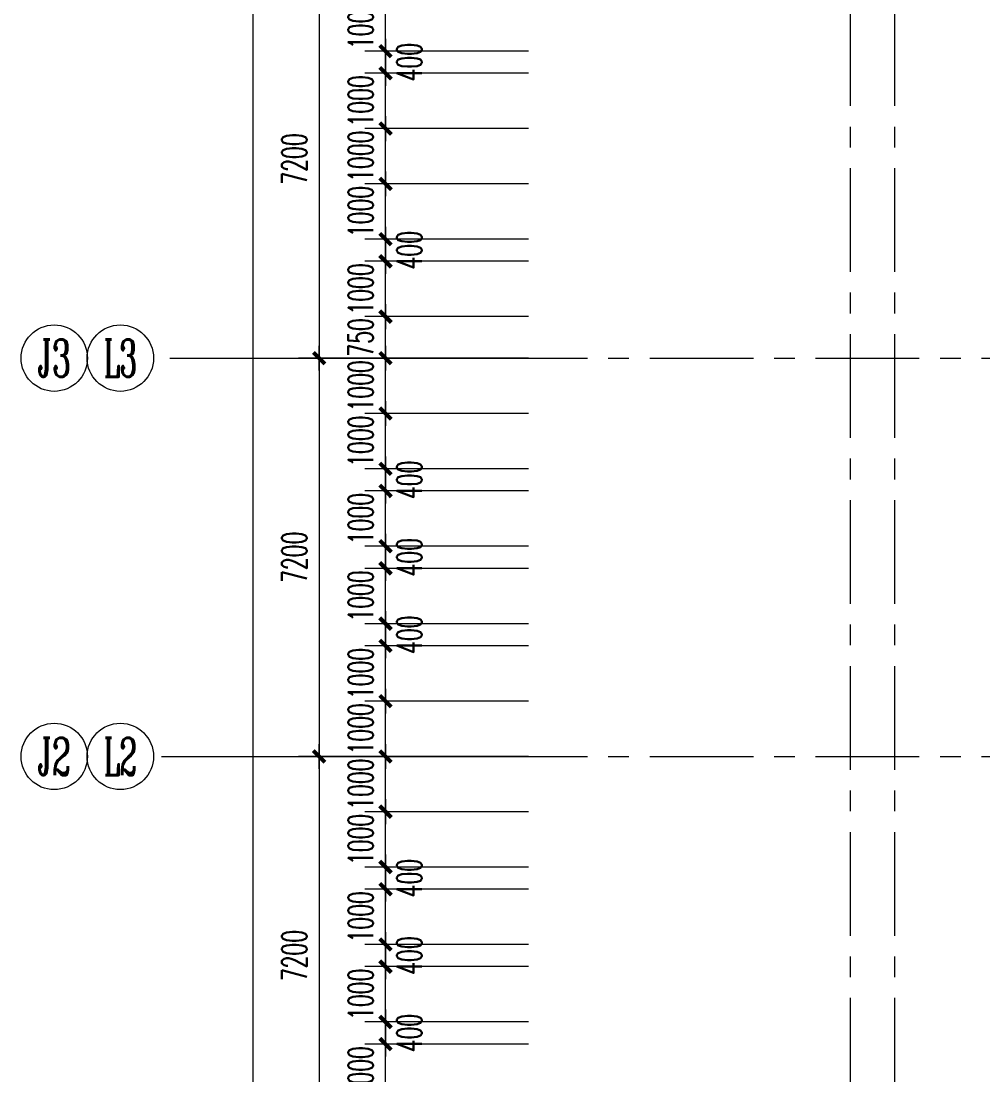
# Model space of a CAD drawing. Extents: x 2719331 to 3465925, y -270324 to -167476.
# Drawn here: x 3048345 to 3065738, y -206159 to -187109 of the extents above; entities that cross this region are included whole.
import ezdxf
from ezdxf.enums import TextEntityAlignment as Align

# ---------------------------------------------------------------- set-up
doc = ezdxf.new("R2010")
doc.units = 0
doc.header["$LTSCALE"] = 1500
doc.header["$MEASUREMENT"] = 0
doc.linetypes.add('CENTER', pattern=[2, 1.25, -0.25, 0.25, -0.25])
doc.layers.get('0').update_dxf_attribs({"linetype": 'CONTINUOUS', "lineweight": 0})
doc.layers.get('DEFPOINTS').update_dxf_attribs({"linetype": 'CONTINUOUS', "lineweight": 5})
for name, color, linetype, lineweight in [('AXIS_TEXT', 7, 'CONTINUOUS', 5), ('DOTE', 7, 'CENTER', 5), ('PUB_DIM', 250, 'CONTINUOUS', 5), ('我的', 7, 'CONTINUOUS', 5)]:
    doc.layers.add(name, color=color, linetype=linetype, lineweight=lineweight)
doc.styles.add('COMPLEX', font='COMPLEX')
doc.styles.add('DIM_FONT', font='romans.shx', dxfattribs={"width": 0.6})
doc.dimstyles.new('DIMN150', dxfattribs={"dimscale": 1.5, "dimtxt": 300, "dimasz": 1, "dimexe": 250, "dimexo": 300, "dimgap": 150, "dimtad": 1, "dimdec": 0, "dimdsep": 46, "dimtxsty": 'DIM_FONT', "dimblk": '_DIMX', "dimcen": 2.5, "dimdle": 0.3, "dimclrd": 7, "dimclre": 256, "dimclrt": 256, "dimadec": 0, "dimazin": 0, "dimtfac": 1, "dimtdec": 0, "dimtix": 1, "dimtmove": 2, "dimatfit": 3, "dimldrblk": '_DIMX', "dimfxl": 1, "dimtvp": 1, "dimtolj": 1, "dimtzin": 0, "dimlwd": -1, "dimlwe": -1, "dimarcsym": 0})

# ---------------------------------------------------------------- blocks, each defined once
blk = doc.blocks.new('_AXISO')
blk.add_circle((0, 0), 0.5)
at = {"layer": 'AXIS_TEXT', "style": 'COMPLEX', "width": 1.041667}
blk.add_attdef('A', text='', height=0.56, dxfattribs=at).set_placement((-0.25, -0.28), (0.25, -0.28), align=Align.FIT)
blk = doc.blocks.new('_DIMX')
blk.add_line((-150, 0), (150, 0))
at = {"const_width": 50}
blk.add_lwpolyline([(-70, -70), (70, 70)], dxfattribs=at)
blk = doc.blocks.new('*D1298')
at = {"layer": 'DEFPOINTS', "color": 0, "lineweight": 25}
for p in [(3057185, -186002), (3053735, -193202), (3057185, -193202)]:
    blk.add_point(p, dxfattribs=at)
at = {"layer": '我的'}
for p, q in [((3056735, -186002), (3053360, -186002)), ((3056735, -193202), (3053360, -193202))]:
    blk.add_line(p, q, dxfattribs=at)
at = {"layer": '我的', "color": 7}
blk.add_line((3053735, -186004), (3053735, -193201), dxfattribs=at)
at = {"layer": '我的', "color": 7, "xscale": 1.5, "yscale": 1.5, "zscale": 1.5}
for p, rotation in [((3053735, -186002), 90), ((3053735, -193202), 270)]:
    blk.add_blockref('_DIMX', p, dxfattribs=dict(at, rotation=rotation))
at = {"layer": '我的', "lineweight": 0, "insert": (3053285, -189602), "char_height": 450, "attachment_point": 5, "rotation": 90, "style": 'DIM_FONT'}
blk.add_mtext('\\A1;7200', dxfattribs=at)
blk = doc.blocks.new('*D1299')
at = {"layer": 'DEFPOINTS', "color": 0, "lineweight": 25}
for p in [(3057185, -193202), (3053735, -200402), (3057185, -200402)]:
    blk.add_point(p, dxfattribs=at)
at = {"layer": '我的'}
for p, q in [((3056735, -193202), (3053360, -193202)), ((3056735, -200402), (3053360, -200402))]:
    blk.add_line(p, q, dxfattribs=at)
at = {"layer": '我的', "color": 7}
blk.add_line((3053735, -193204), (3053735, -200401), dxfattribs=at)
at = {"layer": '我的', "color": 7, "xscale": 1.5, "yscale": 1.5, "zscale": 1.5}
for p, rotation in [((3053735, -193202), 90), ((3053735, -200402), 270)]:
    blk.add_blockref('_DIMX', p, dxfattribs=dict(at, rotation=rotation))
at = {"layer": '我的', "lineweight": 0, "insert": (3053285, -196802), "char_height": 450, "attachment_point": 5, "rotation": 90, "style": 'DIM_FONT'}
blk.add_mtext('\\A1;7200', dxfattribs=at)
blk = doc.blocks.new('*D1300')
at = {"layer": 'DEFPOINTS', "color": 0, "lineweight": 25}
for p in [(3050435, -200402), (3050435, -207602), (3053735, -207602)]:
    blk.add_point(p, dxfattribs=at)
at = {"layer": '我的'}
for p, q in [((3050885, -200402), (3054110, -200402)), ((3050885, -207602), (3054110, -207602))]:
    blk.add_line(p, q, dxfattribs=at)
at = {"layer": '我的', "color": 7}
blk.add_line((3053735, -200404), (3053735, -207601), dxfattribs=at)
at = {"layer": '我的', "color": 7, "xscale": 1.5, "yscale": 1.5, "zscale": 1.5}
for p, rotation in [((3053735, -200402), 90), ((3053735, -207602), 270)]:
    blk.add_blockref('_DIMX', p, dxfattribs=dict(at, rotation=rotation))
at = {"layer": '我的', "lineweight": 0, "insert": (3053285, -204002), "char_height": 450, "attachment_point": 5, "rotation": 90, "style": 'DIM_FONT'}
blk.add_mtext('\\A1;7200', dxfattribs=at)
blk = doc.blocks.new('*D1279')
at = {"layer": 'DEFPOINTS', "color": 0, "lineweight": 25}
for p in [(3057035, -179552), (3052535, -242952), (3057035, -242952)]:
    blk.add_point(p, dxfattribs=at)
at = {"layer": '我的'}
for p, q in [((3056585, -179552), (3052160, -179552)), ((3056585, -242952), (3052160, -242952))]:
    blk.add_line(p, q, dxfattribs=at)
at = {"layer": '我的', "color": 7}
blk.add_line((3052535, -179554), (3052535, -242951), dxfattribs=at)
at = {"layer": '我的', "color": 7, "xscale": 1.5, "yscale": 1.5, "zscale": 1.5}
for p, rotation in [((3052535, -179552), 90), ((3052535, -242952), 270)]:
    blk.add_blockref('_DIMX', p, dxfattribs=dict(at, rotation=rotation))
at = {"layer": '我的', "lineweight": 0, "insert": (3052085, -211252), "char_height": 450, "attachment_point": 5, "rotation": 90, "style": 'DIM_FONT'}
blk.add_mtext('\\A1;63400', dxfattribs=at)
blk = doc.blocks.new('*D883')
at = {"layer": 'DEFPOINTS', "color": 0, "lineweight": 25}
for p in [(3054935, -205602), (3057973, -205602), (3057973, -206602)]:
    blk.add_point(p, dxfattribs=at)
at = {"layer": '我的'}
for p, q in [((3057523, -205602), (3054560, -205602)), ((3057523, -206602), (3054560, -206602))]:
    blk.add_line(p, q, dxfattribs=at)
at = {"layer": '我的', "color": 7}
for p, q in [((3054935, -205600), (3054935, -205599)), ((3054935, -206602), (3054935, -205602)), ((3054935, -206603), (3054935, -206605))]:
    blk.add_line(p, q, dxfattribs=at)
at = {"layer": '我的', "color": 7, "xscale": 1.5, "yscale": 1.5, "zscale": 1.5}
for p, rotation in [((3054935, -205602), 270), ((3054935, -206602), 90)]:
    blk.add_blockref('_DIMX', p, dxfattribs=dict(at, rotation=rotation))
at = {"layer": '我的', "lineweight": 0, "insert": (3054485, -206102), "char_height": 450, "attachment_point": 5, "rotation": 90, "style": 'DIM_FONT'}
blk.add_mtext('\\A1;1000', dxfattribs=at)
blk = doc.blocks.new('*D884')
at = {"layer": 'DEFPOINTS', "color": 0, "lineweight": 25}
for p in [(3054935, -205202), (3057973, -205202), (3057973, -205602)]:
    blk.add_point(p, dxfattribs=at)
at = {"layer": 'PUB_DIM'}
for p, q in [((3057523, -205202), (3054560, -205202)), ((3057523, -205602), (3054560, -205602))]:
    blk.add_line(p, q, dxfattribs=at)
at = {"layer": 'PUB_DIM', "color": 7}
for p, q in [((3054935, -205200), (3054935, -205199)), ((3054935, -205602), (3054935, -205202)), ((3054935, -205603), (3054935, -205605))]:
    blk.add_line(p, q, dxfattribs=at)
at = {"layer": 'PUB_DIM', "color": 7, "xscale": 1.5, "yscale": 1.5, "zscale": 1.5}
for p, rotation in [((3054935, -205202), 270), ((3054935, -205602), 90)]:
    blk.add_blockref('_DIMX', p, dxfattribs=dict(at, rotation=rotation))
at = {"layer": 'PUB_DIM', "lineweight": 0, "insert": (3055367, -205402), "char_height": 450, "attachment_point": 5, "rotation": 90, "style": 'DIM_FONT'}
blk.add_mtext('\\A1;400', dxfattribs=at)
blk = doc.blocks.new('*D885')
at = {"layer": 'DEFPOINTS', "color": 0, "lineweight": 25}
for p in [(3054935, -204202), (3057973, -204202), (3057973, -205202)]:
    blk.add_point(p, dxfattribs=at)
at = {"layer": '我的'}
for p, q in [((3057523, -204202), (3054560, -204202)), ((3057523, -205202), (3054560, -205202))]:
    blk.add_line(p, q, dxfattribs=at)
at = {"layer": '我的', "color": 7}
for p, q in [((3054935, -204200), (3054935, -204199)), ((3054935, -205202), (3054935, -204202)), ((3054935, -205203), (3054935, -205205))]:
    blk.add_line(p, q, dxfattribs=at)
at = {"layer": '我的', "color": 7, "xscale": 1.5, "yscale": 1.5, "zscale": 1.5}
for p, rotation in [((3054935, -204202), 270), ((3054935, -205202), 90)]:
    blk.add_blockref('_DIMX', p, dxfattribs=dict(at, rotation=rotation))
at = {"layer": '我的', "lineweight": 0, "insert": (3054485, -204702), "char_height": 450, "attachment_point": 5, "rotation": 90, "style": 'DIM_FONT'}
blk.add_mtext('\\A1;1000', dxfattribs=at)
blk = doc.blocks.new('*D886')
at = {"layer": 'DEFPOINTS', "color": 0, "lineweight": 25}
for p in [(3054935, -203802), (3057973, -203802), (3057973, -204202)]:
    blk.add_point(p, dxfattribs=at)
at = {"layer": 'PUB_DIM'}
for p, q in [((3057523, -203802), (3054560, -203802)), ((3057523, -204202), (3054560, -204202))]:
    blk.add_line(p, q, dxfattribs=at)
at = {"layer": 'PUB_DIM', "color": 7}
for p, q in [((3054935, -203800), (3054935, -203799)), ((3054935, -204202), (3054935, -203802)), ((3054935, -204203), (3054935, -204205))]:
    blk.add_line(p, q, dxfattribs=at)
at = {"layer": 'PUB_DIM', "color": 7, "xscale": 1.5, "yscale": 1.5, "zscale": 1.5}
for p, rotation in [((3054935, -203802), 270), ((3054935, -204202), 90)]:
    blk.add_blockref('_DIMX', p, dxfattribs=dict(at, rotation=rotation))
at = {"layer": 'PUB_DIM', "lineweight": 0, "insert": (3055367, -204002), "char_height": 450, "attachment_point": 5, "rotation": 90, "style": 'DIM_FONT'}
blk.add_mtext('\\A1;400', dxfattribs=at)
blk = doc.blocks.new('*D730')
at = {"layer": 'DEFPOINTS', "color": 0, "lineweight": 25}
for p in [(3054935, -202802), (3057973, -202802), (3057973, -203802)]:
    blk.add_point(p, dxfattribs=at)
at = {"layer": '我的'}
for p, q in [((3057523, -202802), (3054560, -202802)), ((3057523, -203802), (3054560, -203802))]:
    blk.add_line(p, q, dxfattribs=at)
at = {"layer": '我的', "color": 7}
for p, q in [((3054935, -202800), (3054935, -202799)), ((3054935, -203802), (3054935, -202802)), ((3054935, -203803), (3054935, -203805))]:
    blk.add_line(p, q, dxfattribs=at)
at = {"layer": '我的', "color": 7, "xscale": 1.5, "yscale": 1.5, "zscale": 1.5}
for p, rotation in [((3054935, -202802), 270), ((3054935, -203802), 90)]:
    blk.add_blockref('_DIMX', p, dxfattribs=dict(at, rotation=rotation))
at = {"layer": '我的', "lineweight": 0, "insert": (3054485, -203302), "char_height": 450, "attachment_point": 5, "rotation": 90, "style": 'DIM_FONT'}
blk.add_mtext('\\A1;1000', dxfattribs=at)
blk = doc.blocks.new('*D731')
at = {"layer": 'DEFPOINTS', "color": 0, "lineweight": 25}
for p in [(3054935, -202402), (3057973, -202402), (3057973, -202802)]:
    blk.add_point(p, dxfattribs=at)
at = {"layer": 'PUB_DIM'}
for p, q in [((3057523, -202402), (3054560, -202402)), ((3057523, -202802), (3054560, -202802))]:
    blk.add_line(p, q, dxfattribs=at)
at = {"layer": 'PUB_DIM', "color": 7}
for p, q in [((3054935, -202400), (3054935, -202399)), ((3054935, -202802), (3054935, -202402)), ((3054935, -202803), (3054935, -202805))]:
    blk.add_line(p, q, dxfattribs=at)
at = {"layer": 'PUB_DIM', "color": 7, "xscale": 1.5, "yscale": 1.5, "zscale": 1.5}
for p, rotation in [((3054935, -202402), 270), ((3054935, -202802), 90)]:
    blk.add_blockref('_DIMX', p, dxfattribs=dict(at, rotation=rotation))
at = {"layer": 'PUB_DIM', "lineweight": 0, "insert": (3055367, -202602), "char_height": 450, "attachment_point": 5, "rotation": 90, "style": 'DIM_FONT'}
blk.add_mtext('\\A1;400', dxfattribs=at)
blk = doc.blocks.new('*D732')
at = {"layer": 'DEFPOINTS', "color": 0, "lineweight": 25}
for p in [(3054935, -201402), (3057973, -201402), (3057973, -202402)]:
    blk.add_point(p, dxfattribs=at)
at = {"layer": '我的'}
for p, q in [((3057523, -201402), (3054560, -201402)), ((3057523, -202402), (3054560, -202402))]:
    blk.add_line(p, q, dxfattribs=at)
at = {"layer": '我的', "color": 7}
for p, q in [((3054935, -201400), (3054935, -201399)), ((3054935, -202402), (3054935, -201402)), ((3054935, -202403), (3054935, -202405))]:
    blk.add_line(p, q, dxfattribs=at)
at = {"layer": '我的', "color": 7, "xscale": 1.5, "yscale": 1.5, "zscale": 1.5}
for p, rotation in [((3054935, -201402), 270), ((3054935, -202402), 90)]:
    blk.add_blockref('_DIMX', p, dxfattribs=dict(at, rotation=rotation))
at = {"layer": '我的', "lineweight": 0, "insert": (3054485, -201902), "char_height": 450, "attachment_point": 5, "rotation": 90, "style": 'DIM_FONT'}
blk.add_mtext('\\A1;1000', dxfattribs=at)
blk = doc.blocks.new('*D733')
at = {"layer": 'DEFPOINTS', "color": 0, "lineweight": 25}
for p in [(3054935, -200402), (3057973, -200402), (3057973, -201402)]:
    blk.add_point(p, dxfattribs=at)
at = {"layer": '我的'}
for p, q in [((3057523, -200402), (3054560, -200402)), ((3057523, -201402), (3054560, -201402))]:
    blk.add_line(p, q, dxfattribs=at)
at = {"layer": '我的', "color": 7}
for p, q in [((3054935, -200400), (3054935, -200399)), ((3054935, -201402), (3054935, -200402)), ((3054935, -201403), (3054935, -201405))]:
    blk.add_line(p, q, dxfattribs=at)
at = {"layer": '我的', "color": 7, "xscale": 1.5, "yscale": 1.5, "zscale": 1.5}
for p, rotation in [((3054935, -200402), 270), ((3054935, -201402), 90)]:
    blk.add_blockref('_DIMX', p, dxfattribs=dict(at, rotation=rotation))
at = {"layer": '我的', "lineweight": 0, "insert": (3054485, -200902), "char_height": 450, "attachment_point": 5, "rotation": 90, "style": 'DIM_FONT'}
blk.add_mtext('\\A1;1000', dxfattribs=at)
blk = doc.blocks.new('*D734')
at = {"layer": 'DEFPOINTS', "color": 0, "lineweight": 25}
for p in [(3054935, -199402), (3057973, -199402), (3057973, -200402)]:
    blk.add_point(p, dxfattribs=at)
at = {"layer": '我的'}
for p, q in [((3057523, -199402), (3054560, -199402)), ((3057523, -200402), (3054560, -200402))]:
    blk.add_line(p, q, dxfattribs=at)
at = {"layer": '我的', "color": 7}
for p, q in [((3054935, -199400), (3054935, -199399)), ((3054935, -200402), (3054935, -199402)), ((3054935, -200403), (3054935, -200405))]:
    blk.add_line(p, q, dxfattribs=at)
at = {"layer": '我的', "color": 7, "xscale": 1.5, "yscale": 1.5, "zscale": 1.5}
for p, rotation in [((3054935, -199402), 270), ((3054935, -200402), 90)]:
    blk.add_blockref('_DIMX', p, dxfattribs=dict(at, rotation=rotation))
at = {"layer": '我的', "lineweight": 0, "insert": (3054485, -199902), "char_height": 450, "attachment_point": 5, "rotation": 90, "style": 'DIM_FONT'}
blk.add_mtext('\\A1;1000', dxfattribs=at)
blk = doc.blocks.new('*D735')
at = {"layer": 'DEFPOINTS', "color": 0, "lineweight": 25}
for p in [(3054935, -198402), (3057973, -198402), (3057973, -199402)]:
    blk.add_point(p, dxfattribs=at)
at = {"layer": '我的'}
for p, q in [((3057523, -198402), (3054560, -198402)), ((3057523, -199402), (3054560, -199402))]:
    blk.add_line(p, q, dxfattribs=at)
at = {"layer": '我的', "color": 7}
for p, q in [((3054935, -198400), (3054935, -198399)), ((3054935, -199402), (3054935, -198402)), ((3054935, -199403), (3054935, -199405))]:
    blk.add_line(p, q, dxfattribs=at)
at = {"layer": '我的', "color": 7, "xscale": 1.5, "yscale": 1.5, "zscale": 1.5}
for p, rotation in [((3054935, -198402), 270), ((3054935, -199402), 90)]:
    blk.add_blockref('_DIMX', p, dxfattribs=dict(at, rotation=rotation))
at = {"layer": '我的', "lineweight": 0, "insert": (3054485, -198902), "char_height": 450, "attachment_point": 5, "rotation": 90, "style": 'DIM_FONT'}
blk.add_mtext('\\A1;1000', dxfattribs=at)
blk = doc.blocks.new('*D736')
at = {"layer": 'DEFPOINTS', "color": 0, "lineweight": 25}
for p in [(3054935, -198002), (3057973, -198002), (3057973, -198402)]:
    blk.add_point(p, dxfattribs=at)
at = {"layer": 'PUB_DIM'}
for p, q in [((3057523, -198002), (3054560, -198002)), ((3057523, -198402), (3054560, -198402))]:
    blk.add_line(p, q, dxfattribs=at)
at = {"layer": 'PUB_DIM', "color": 7}
for p, q in [((3054935, -198000), (3054935, -197999)), ((3054935, -198402), (3054935, -198002)), ((3054935, -198403), (3054935, -198405))]:
    blk.add_line(p, q, dxfattribs=at)
at = {"layer": 'PUB_DIM', "color": 7, "xscale": 1.5, "yscale": 1.5, "zscale": 1.5}
for p, rotation in [((3054935, -198002), 270), ((3054935, -198402), 90)]:
    blk.add_blockref('_DIMX', p, dxfattribs=dict(at, rotation=rotation))
at = {"layer": 'PUB_DIM', "lineweight": 0, "insert": (3055367, -198202), "char_height": 450, "attachment_point": 5, "rotation": 90, "style": 'DIM_FONT'}
blk.add_mtext('\\A1;400', dxfattribs=at)
blk = doc.blocks.new('*D737')
at = {"layer": 'DEFPOINTS', "color": 0, "lineweight": 25}
for p in [(3054935, -197002), (3057973, -197002), (3057973, -198002)]:
    blk.add_point(p, dxfattribs=at)
at = {"layer": '我的'}
for p, q in [((3057523, -197002), (3054560, -197002)), ((3057523, -198002), (3054560, -198002))]:
    blk.add_line(p, q, dxfattribs=at)
at = {"layer": '我的', "color": 7}
for p, q in [((3054935, -197000), (3054935, -196999)), ((3054935, -198002), (3054935, -197002)), ((3054935, -198003), (3054935, -198005))]:
    blk.add_line(p, q, dxfattribs=at)
at = {"layer": '我的', "color": 7, "xscale": 1.5, "yscale": 1.5, "zscale": 1.5}
for p, rotation in [((3054935, -197002), 270), ((3054935, -198002), 90)]:
    blk.add_blockref('_DIMX', p, dxfattribs=dict(at, rotation=rotation))
at = {"layer": '我的', "lineweight": 0, "insert": (3054485, -197502), "char_height": 450, "attachment_point": 5, "rotation": 90, "style": 'DIM_FONT'}
blk.add_mtext('\\A1;1000', dxfattribs=at)
blk = doc.blocks.new('*D738')
at = {"layer": 'DEFPOINTS', "color": 0, "lineweight": 25}
for p in [(3054935, -196602), (3057973, -196602), (3057973, -197002)]:
    blk.add_point(p, dxfattribs=at)
at = {"layer": 'PUB_DIM'}
for p, q in [((3057523, -196602), (3054560, -196602)), ((3057523, -197002), (3054560, -197002))]:
    blk.add_line(p, q, dxfattribs=at)
at = {"layer": 'PUB_DIM', "color": 7}
for p, q in [((3054935, -196600), (3054935, -196599)), ((3054935, -197002), (3054935, -196602)), ((3054935, -197003), (3054935, -197005))]:
    blk.add_line(p, q, dxfattribs=at)
at = {"layer": 'PUB_DIM', "color": 7, "xscale": 1.5, "yscale": 1.5, "zscale": 1.5}
for p, rotation in [((3054935, -196602), 270), ((3054935, -197002), 90)]:
    blk.add_blockref('_DIMX', p, dxfattribs=dict(at, rotation=rotation))
at = {"layer": 'PUB_DIM', "lineweight": 0, "insert": (3055367, -196802), "char_height": 450, "attachment_point": 5, "rotation": 90, "style": 'DIM_FONT'}
blk.add_mtext('\\A1;400', dxfattribs=at)
blk = doc.blocks.new('*D739')
at = {"layer": 'DEFPOINTS', "color": 0, "lineweight": 25}
for p in [(3054935, -195602), (3057973, -195602), (3057973, -196602)]:
    blk.add_point(p, dxfattribs=at)
at = {"layer": '我的'}
for p, q in [((3057523, -195602), (3054560, -195602)), ((3057523, -196602), (3054560, -196602))]:
    blk.add_line(p, q, dxfattribs=at)
at = {"layer": '我的', "color": 7}
for p, q in [((3054935, -195600), (3054935, -195599)), ((3054935, -196602), (3054935, -195602)), ((3054935, -196603), (3054935, -196605))]:
    blk.add_line(p, q, dxfattribs=at)
at = {"layer": '我的', "color": 7, "xscale": 1.5, "yscale": 1.5, "zscale": 1.5}
for p, rotation in [((3054935, -195602), 270), ((3054935, -196602), 90)]:
    blk.add_blockref('_DIMX', p, dxfattribs=dict(at, rotation=rotation))
at = {"layer": '我的', "lineweight": 0, "insert": (3054485, -196102), "char_height": 450, "attachment_point": 5, "rotation": 90, "style": 'DIM_FONT'}
blk.add_mtext('\\A1;1000', dxfattribs=at)
blk = doc.blocks.new('*D740')
at = {"layer": 'DEFPOINTS', "color": 0, "lineweight": 25}
for p in [(3054935, -195202), (3057973, -195202), (3057973, -195602)]:
    blk.add_point(p, dxfattribs=at)
at = {"layer": 'PUB_DIM'}
for p, q in [((3057523, -195202), (3054560, -195202)), ((3057523, -195602), (3054560, -195602))]:
    blk.add_line(p, q, dxfattribs=at)
at = {"layer": 'PUB_DIM', "color": 7}
for p, q in [((3054935, -195200), (3054935, -195199)), ((3054935, -195602), (3054935, -195202)), ((3054935, -195603), (3054935, -195605))]:
    blk.add_line(p, q, dxfattribs=at)
at = {"layer": 'PUB_DIM', "color": 7, "xscale": 1.5, "yscale": 1.5, "zscale": 1.5}
for p, rotation in [((3054935, -195202), 270), ((3054935, -195602), 90)]:
    blk.add_blockref('_DIMX', p, dxfattribs=dict(at, rotation=rotation))
at = {"layer": 'PUB_DIM', "lineweight": 0, "insert": (3055367, -195402), "char_height": 450, "attachment_point": 5, "rotation": 90, "style": 'DIM_FONT'}
blk.add_mtext('\\A1;400', dxfattribs=at)
blk = doc.blocks.new('*D741')
at = {"layer": 'DEFPOINTS', "color": 0, "lineweight": 25}
for p in [(3054935, -194202), (3057973, -194202), (3057973, -195202)]:
    blk.add_point(p, dxfattribs=at)
at = {"layer": '我的'}
for p, q in [((3057523, -194202), (3054560, -194202)), ((3057523, -195202), (3054560, -195202))]:
    blk.add_line(p, q, dxfattribs=at)
at = {"layer": '我的', "color": 7}
for p, q in [((3054935, -194200), (3054935, -194199)), ((3054935, -195202), (3054935, -194202)), ((3054935, -195203), (3054935, -195205))]:
    blk.add_line(p, q, dxfattribs=at)
at = {"layer": '我的', "color": 7, "xscale": 1.5, "yscale": 1.5, "zscale": 1.5}
for p, rotation in [((3054935, -194202), 270), ((3054935, -195202), 90)]:
    blk.add_blockref('_DIMX', p, dxfattribs=dict(at, rotation=rotation))
at = {"layer": '我的', "lineweight": 0, "insert": (3054485, -194702), "char_height": 450, "attachment_point": 5, "rotation": 90, "style": 'DIM_FONT'}
blk.add_mtext('\\A1;1000', dxfattribs=at)
blk = doc.blocks.new('*D742')
at = {"layer": 'DEFPOINTS', "color": 0, "lineweight": 25}
for p in [(3054935, -193202), (3057973, -193202), (3057973, -194202)]:
    blk.add_point(p, dxfattribs=at)
at = {"layer": '我的'}
for p, q in [((3057523, -193202), (3054560, -193202)), ((3057523, -194202), (3054560, -194202))]:
    blk.add_line(p, q, dxfattribs=at)
at = {"layer": '我的', "color": 7}
for p, q in [((3054935, -193200), (3054935, -193199)), ((3054935, -194202), (3054935, -193202)), ((3054935, -194203), (3054935, -194205))]:
    blk.add_line(p, q, dxfattribs=at)
at = {"layer": '我的', "color": 7, "xscale": 1.5, "yscale": 1.5, "zscale": 1.5}
for p, rotation in [((3054935, -193202), 270), ((3054935, -194202), 90)]:
    blk.add_blockref('_DIMX', p, dxfattribs=dict(at, rotation=rotation))
at = {"layer": '我的', "lineweight": 0, "insert": (3054485, -193702), "char_height": 450, "attachment_point": 5, "rotation": 90, "style": 'DIM_FONT'}
blk.add_mtext('\\A1;1000', dxfattribs=at)
blk = doc.blocks.new('*D743')
at = {"layer": 'DEFPOINTS', "color": 0, "lineweight": 25}
for p in [(3054935, -192452), (3057973, -192452), (3057973, -193202)]:
    blk.add_point(p, dxfattribs=at)
at = {"layer": '我的'}
for p, q in [((3057523, -192452), (3054560, -192452)), ((3057523, -193202), (3054560, -193202))]:
    blk.add_line(p, q, dxfattribs=at)
at = {"layer": '我的', "color": 7}
for p, q in [((3054935, -192451), (3054935, -192449)), ((3054935, -193202), (3054935, -192452)), ((3054935, -193203), (3054935, -193205))]:
    blk.add_line(p, q, dxfattribs=at)
at = {"layer": '我的', "color": 7, "xscale": 1.5, "yscale": 1.5, "zscale": 1.5}
for p, rotation in [((3054935, -192452), 270), ((3054935, -193202), 90)]:
    blk.add_blockref('_DIMX', p, dxfattribs=dict(at, rotation=rotation))
at = {"layer": '我的', "lineweight": 0, "insert": (3054485, -192827), "char_height": 450, "attachment_point": 5, "rotation": 90, "style": 'DIM_FONT'}
blk.add_mtext('\\A1;750', dxfattribs=at)
blk = doc.blocks.new('*D744')
at = {"layer": 'DEFPOINTS', "color": 0, "lineweight": 25}
for p in [(3054935, -191452), (3057973, -191452), (3057973, -192452)]:
    blk.add_point(p, dxfattribs=at)
at = {"layer": '我的', "color": 7}
for p, q in [((3054935, -191451), (3054935, -191449)), ((3054935, -192452), (3054935, -191452)), ((3054935, -192454), (3054935, -192455))]:
    blk.add_line(p, q, dxfattribs=at)
at = {"layer": '我的'}
for p, q in [((3057523, -191452), (3054560, -191452)), ((3057523, -192452), (3054560, -192452))]:
    blk.add_line(p, q, dxfattribs=at)
at = {"layer": '我的', "color": 7, "xscale": 1.5, "yscale": 1.5, "zscale": 1.5}
for p, rotation in [((3054935, -191452), 270), ((3054935, -192452), 90)]:
    blk.add_blockref('_DIMX', p, dxfattribs=dict(at, rotation=rotation))
at = {"layer": '我的', "lineweight": 0, "insert": (3054485, -191952), "char_height": 450, "attachment_point": 5, "rotation": 90, "style": 'DIM_FONT'}
blk.add_mtext('\\A1;1000', dxfattribs=at)
blk = doc.blocks.new('*D745')
at = {"layer": 'DEFPOINTS', "color": 0, "lineweight": 25}
for p in [(3054935, -191052), (3057973, -191052), (3057973, -191452)]:
    blk.add_point(p, dxfattribs=at)
at = {"layer": 'PUB_DIM'}
for p, q in [((3057523, -191052), (3054560, -191052)), ((3057523, -191452), (3054560, -191452))]:
    blk.add_line(p, q, dxfattribs=at)
at = {"layer": 'PUB_DIM', "color": 7}
for p, q in [((3054935, -191051), (3054935, -191049)), ((3054935, -191452), (3054935, -191052)), ((3054935, -191454), (3054935, -191455))]:
    blk.add_line(p, q, dxfattribs=at)
at = {"layer": 'PUB_DIM', "color": 7, "xscale": 1.5, "yscale": 1.5, "zscale": 1.5}
for p, rotation in [((3054935, -191052), 270), ((3054935, -191452), 90)]:
    blk.add_blockref('_DIMX', p, dxfattribs=dict(at, rotation=rotation))
at = {"layer": 'PUB_DIM', "lineweight": 0, "insert": (3055367, -191252), "char_height": 450, "attachment_point": 5, "rotation": 90, "style": 'DIM_FONT'}
blk.add_mtext('\\A1;400', dxfattribs=at)
blk = doc.blocks.new('*D746')
at = {"layer": 'DEFPOINTS', "color": 0, "lineweight": 25}
for p in [(3054935, -190052), (3057973, -190052), (3057973, -191052)]:
    blk.add_point(p, dxfattribs=at)
at = {"layer": '我的'}
for p, q in [((3057523, -190052), (3054560, -190052)), ((3057523, -191052), (3054560, -191052))]:
    blk.add_line(p, q, dxfattribs=at)
at = {"layer": '我的', "color": 7}
for p, q in [((3054935, -190051), (3054935, -190049)), ((3054935, -191052), (3054935, -190052)), ((3054935, -191054), (3054935, -191055))]:
    blk.add_line(p, q, dxfattribs=at)
at = {"layer": '我的', "color": 7, "xscale": 1.5, "yscale": 1.5, "zscale": 1.5}
for p, rotation in [((3054935, -190052), 270), ((3054935, -191052), 90)]:
    blk.add_blockref('_DIMX', p, dxfattribs=dict(at, rotation=rotation))
at = {"layer": '我的', "lineweight": 0, "insert": (3054485, -190552), "char_height": 450, "attachment_point": 5, "rotation": 90, "style": 'DIM_FONT'}
blk.add_mtext('\\A1;1000', dxfattribs=at)
blk = doc.blocks.new('*D747')
at = {"layer": 'DEFPOINTS', "color": 0, "lineweight": 25}
for p in [(3054935, -189052), (3057973, -189052), (3057973, -190052)]:
    blk.add_point(p, dxfattribs=at)
at = {"layer": '我的'}
for p, q in [((3057523, -189052), (3054560, -189052)), ((3057523, -190052), (3054560, -190052))]:
    blk.add_line(p, q, dxfattribs=at)
at = {"layer": '我的', "color": 7}
for p, q in [((3054935, -189051), (3054935, -189049)), ((3054935, -190052), (3054935, -189052)), ((3054935, -190054), (3054935, -190055))]:
    blk.add_line(p, q, dxfattribs=at)
at = {"layer": '我的', "color": 7, "xscale": 1.5, "yscale": 1.5, "zscale": 1.5}
for p, rotation in [((3054935, -189052), 270), ((3054935, -190052), 90)]:
    blk.add_blockref('_DIMX', p, dxfattribs=dict(at, rotation=rotation))
at = {"layer": '我的', "lineweight": 0, "insert": (3054485, -189552), "char_height": 450, "attachment_point": 5, "rotation": 90, "style": 'DIM_FONT'}
blk.add_mtext('\\A1;1000', dxfattribs=at)
blk = doc.blocks.new('*D748')
at = {"layer": 'DEFPOINTS', "color": 0, "lineweight": 25}
for p in [(3054935, -188052), (3057973, -188052), (3057973, -189052)]:
    blk.add_point(p, dxfattribs=at)
at = {"layer": '我的'}
for p, q in [((3057523, -188052), (3054560, -188052)), ((3057523, -189052), (3054560, -189052))]:
    blk.add_line(p, q, dxfattribs=at)
at = {"layer": '我的', "color": 7}
for p, q in [((3054935, -188051), (3054935, -188049)), ((3054935, -189052), (3054935, -188052)), ((3054935, -189054), (3054935, -189055))]:
    blk.add_line(p, q, dxfattribs=at)
at = {"layer": '我的', "color": 7, "xscale": 1.5, "yscale": 1.5, "zscale": 1.5}
for p, rotation in [((3054935, -188052), 270), ((3054935, -189052), 90)]:
    blk.add_blockref('_DIMX', p, dxfattribs=dict(at, rotation=rotation))
at = {"layer": '我的', "lineweight": 0, "insert": (3054485, -188552), "char_height": 450, "attachment_point": 5, "rotation": 90, "style": 'DIM_FONT'}
blk.add_mtext('\\A1;1000', dxfattribs=at)
blk = doc.blocks.new('*D749')
at = {"layer": 'DEFPOINTS', "color": 0, "lineweight": 25}
for p in [(3054935, -187652), (3057973, -187652), (3057973, -188052)]:
    blk.add_point(p, dxfattribs=at)
at = {"layer": 'PUB_DIM'}
for p, q in [((3057523, -187652), (3054560, -187652)), ((3057523, -188052), (3054560, -188052))]:
    blk.add_line(p, q, dxfattribs=at)
at = {"layer": 'PUB_DIM', "color": 7}
for p, q in [((3054935, -187651), (3054935, -187649)), ((3054935, -188052), (3054935, -187652)), ((3054935, -188054), (3054935, -188055))]:
    blk.add_line(p, q, dxfattribs=at)
at = {"layer": 'PUB_DIM', "color": 7, "xscale": 1.5, "yscale": 1.5, "zscale": 1.5}
for p, rotation in [((3054935, -187652), 270), ((3054935, -188052), 90)]:
    blk.add_blockref('_DIMX', p, dxfattribs=dict(at, rotation=rotation))
at = {"layer": 'PUB_DIM', "lineweight": 0, "insert": (3055367, -187852), "char_height": 450, "attachment_point": 5, "rotation": 90, "style": 'DIM_FONT'}
blk.add_mtext('\\A1;400', dxfattribs=at)
blk = doc.blocks.new('*D750')
at = {"layer": 'DEFPOINTS', "color": 0, "lineweight": 25}
for p in [(3054935, -186652), (3057973, -186652), (3057973, -187652)]:
    blk.add_point(p, dxfattribs=at)
at = {"layer": '我的'}
for p, q in [((3057523, -186652), (3054560, -186652)), ((3057523, -187652), (3054560, -187652))]:
    blk.add_line(p, q, dxfattribs=at)
at = {"layer": '我的', "color": 7}
for p, q in [((3054935, -186651), (3054935, -186649)), ((3054935, -187652), (3054935, -186652)), ((3054935, -187654), (3054935, -187655))]:
    blk.add_line(p, q, dxfattribs=at)
at = {"layer": '我的', "color": 7, "xscale": 1.5, "yscale": 1.5, "zscale": 1.5}
for p, rotation in [((3054935, -186652), 270), ((3054935, -187652), 90)]:
    blk.add_blockref('_DIMX', p, dxfattribs=dict(at, rotation=rotation))
at = {"layer": '我的', "lineweight": 0, "insert": (3054485, -187152), "char_height": 450, "attachment_point": 5, "rotation": 90, "style": 'DIM_FONT'}
blk.add_mtext('\\A1;1000', dxfattribs=at)

msp = doc.modelspace()

# ---------------------------------------------------------------- linework, layer by layer
at = {"layer": 'DOTE', "lineweight": 0}
for p, q in [((3063338.2, -177768.4), (3063338.2, -244174.4)), ((3064138.2, -177768.4), (3064138.2, -244174.4)), ((3056712.2, -193202), (3126057, -193202)), ((3056712.2, -200402), (3126057, -200402))]:
    msp.add_line(p, q, dxfattribs=at)
at = {"layer": '我的', "lineweight": 0}
for p, q in [((3051035.1, -193202), (3056735.1, -193202)), ((3051035.1, -200402), (3056735.1, -200402))]:
    msp.add_line(p, q, dxfattribs=at)

# ---------------------------------------------------------------- block references
ref = msp.add_blockref('_AXISO', (3048944.7, -193202), dxfattribs=dict(at, xscale=1200, yscale=1200, zscale=1200))
ref.add_attrib('A', 'J3', dxfattribs={"layer": 'AXIS_TEXT', "height": 672, "style": 'COMPLEX', "width": 0.646552}).set_placement((3048644.7, -193538), (3049244.7, -193538), align=Align.FIT)
ref = msp.add_blockref('_AXISO', (3050139.9, -193202), dxfattribs=dict(at, xscale=1200, yscale=1200, zscale=1200))
ref.add_attrib('A', 'L3', dxfattribs={"layer": 'AXIS_TEXT', "height": 672, "style": 'COMPLEX', "width": 0.585938}).set_placement((3049839.9, -193538), (3050439.9, -193538), align=Align.FIT)
ref = msp.add_blockref('_AXISO', (3048944.7, -200402), dxfattribs=dict(at, xscale=1200, yscale=1200, zscale=1200))
ref.add_attrib('A', 'J2', dxfattribs={"layer": 'AXIS_TEXT', "height": 672, "style": 'COMPLEX', "width": 0.646552}).set_placement((3048644.7, -200738), (3049244.7, -200738), align=Align.FIT)
ref = msp.add_blockref('_AXISO', (3050139.9, -200402), dxfattribs=dict(at, xscale=1200, yscale=1200, zscale=1200))
ref.add_attrib('A', 'L2', dxfattribs={"layer": 'AXIS_TEXT', "height": 672, "style": 'COMPLEX', "width": 0.585937}).set_placement((3049839.9, -200738), (3050439.9, -200738), align=Align.FIT)

# ---------------------------------------------------------------- dimensions: what is measured, and where the dimension line sits
at = {"layer": 'PUB_DIM', "lineweight": 0}
for base, p1, p2, picture, middle in [((3054935.1, -187652.1), (3057972.5, -188052.1), (3057972.5, -187652.1), '*D749', (3055367.1, -187852.1)), ((3054935.1, -191052.1), (3057972.5, -191452.1), (3057972.5, -191052.1), '*D745', (3055367.1, -191252.1)), ((3054935.1, -195202), (3057972.5, -195602), (3057972.5, -195202), '*D740', (3055367.1, -195402)), ((3054935.1, -196602), (3057972.5, -197002), (3057972.5, -196602), '*D738', (3055367.1, -196802)), ((3054935.1, -198002), (3057972.5, -198402), (3057972.5, -198002), '*D736', (3055367.1, -198202)), ((3054935.1, -202402), (3057972.5, -202802), (3057972.5, -202402), '*D731', (3055367.1, -202602)), ((3054935.1, -203802), (3057972.5, -204202), (3057972.5, -203802), '*D886', (3055367.1, -204002)), ((3054935.1, -205202), (3057972.5, -205602), (3057972.5, -205202), '*D884', (3055367.1, -205402))]:
    dim = msp.add_linear_dim(base=base, p1=p1, p2=p2, angle=90, dimstyle='DIMN150', dxfattribs=at)
    dim.commit()
    dim.dimension.update_dxf_attribs({"geometry": picture, "text_midpoint": middle, "dimtype": 161})
at = {"layer": '我的', "lineweight": 0}
for p1, p2, distance, picture, middle in [((3057035.1, -179552), (3057035.1, -242952), -4500, '*D1279', (3052085.1, -211252)), ((3057972.5, -187652.1), (3057972.5, -186652.1), 3037.4, '*D750', (3054485.1, -187152.1)), ((3057972.5, -189052.1), (3057972.5, -188052.1), 3037.4, '*D748', (3054485.1, -188552.1)), ((3057972.5, -190052.1), (3057972.5, -189052.1), 3037.4, '*D747', (3054485.1, -189552.1)), ((3057972.5, -191052.1), (3057972.5, -190052.1), 3037.4, '*D746', (3054485.1, -190552.1)), ((3057972.5, -192452.1), (3057972.5, -191452.1), 3037.4, '*D744', (3054485.1, -191952.1)), ((3057972.5, -193202), (3057972.5, -192452.1), 3037.4, '*D743', (3054485.1, -192827)), ((3057972.5, -194202), (3057972.5, -193202), 3037.4, '*D742', (3054485.1, -193702)), ((3057972.5, -195202), (3057972.5, -194202), 3037.4, '*D741', (3054485.1, -194702)), ((3057972.5, -196602), (3057972.5, -195602), 3037.4, '*D739', (3054485.1, -196102)), ((3057972.5, -198002), (3057972.5, -197002), 3037.4, '*D737', (3054485.1, -197502)), ((3057972.5, -199402), (3057972.5, -198402), 3037.4, '*D735', (3054485.1, -198902)), ((3057972.5, -200402), (3057972.5, -199402), 3037.4, '*D734', (3054485.1, -199902)), ((3057972.5, -201402), (3057972.5, -200402), 3037.4, '*D733', (3054485.1, -200902)), ((3057972.5, -202402), (3057972.5, -201402), 3037.4, '*D732', (3054485.1, -201902)), ((3057972.5, -203802), (3057972.5, -202802), 3037.4, '*D730', (3054485.1, -203302)), ((3057972.5, -205202), (3057972.5, -204202), 3037.4, '*D885', (3054485.1, -204702)), ((3057972.5, -206602), (3057972.5, -205602), 3037.4, '*D883', (3054485.1, -206102))]:
    dim = msp.add_aligned_dim(p1=p1, p2=p2, distance=distance, dimstyle='DIMN150', dxfattribs=at)
    dim.commit()
    dim.dimension.update_dxf_attribs({"geometry": picture, "text_midpoint": middle})
for base, p1, p2, picture, middle in [((3053735.1, -193202), (3057185.1, -186002), (3057185.1, -193202), '*D1298', (3053285.1, -189602)), ((3053735.1, -200402), (3057185.1, -193202), (3057185.1, -200402), '*D1299', (3053285.1, -196802)), ((3053735.1, -207602), (3050435.1, -200402), (3050435.1, -207602), '*D1300', (3053285.1, -204002))]:
    dim = msp.add_linear_dim(base=base, p1=p1, p2=p2, angle=90, dimstyle='DIMN150', dxfattribs=at)
    dim.commit()
    dim.dimension.update_dxf_attribs({"geometry": picture, "text_midpoint": middle})

doc.saveas('drawing.dxf')
